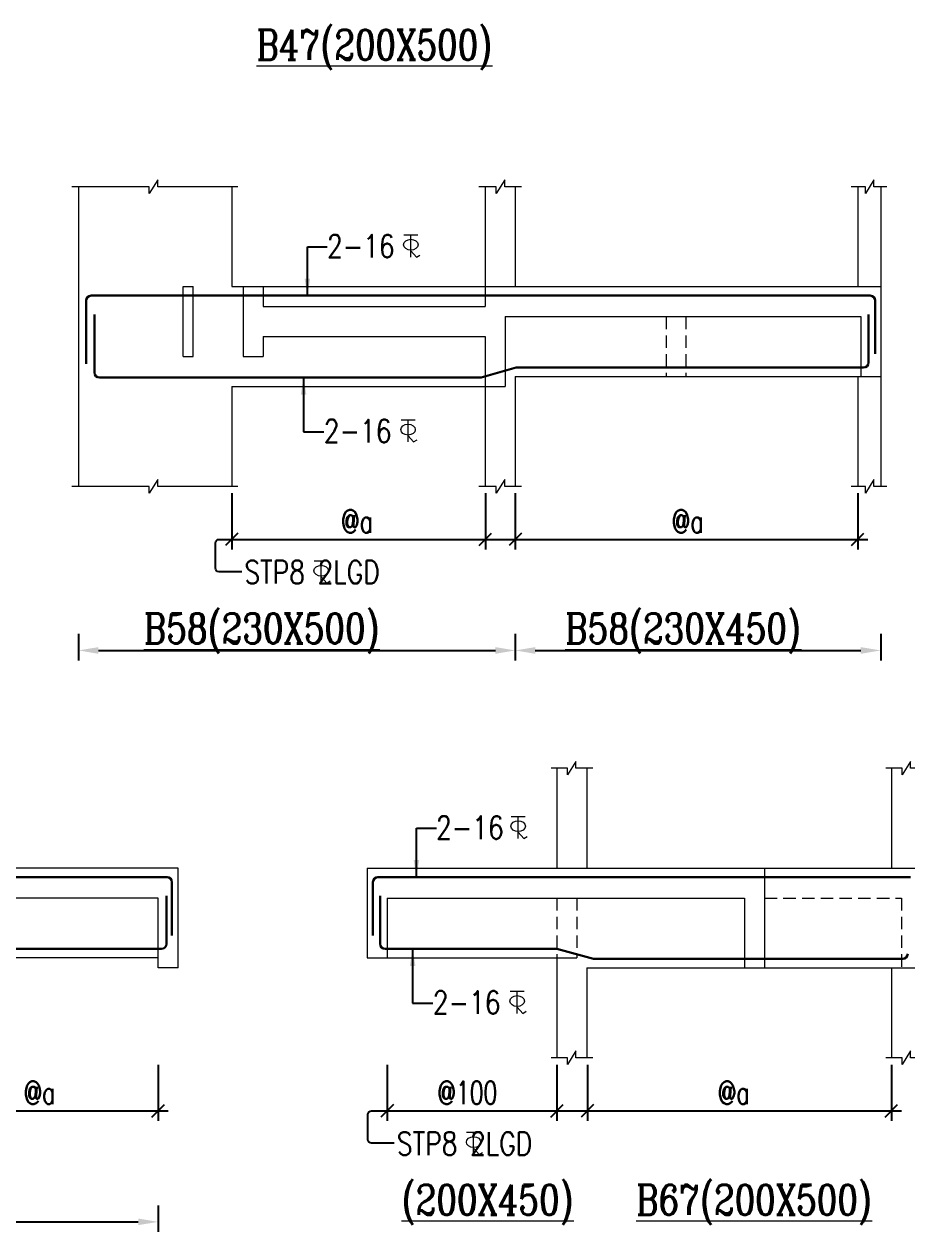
# Model space of a CAD drawing. Header units: millimetres. Extents: x 1255966 to 1543449, y 318653 to 465396.
# Drawn here: x 1492776 to 1501617, y 322791 to 334884 of the extents above; entities that cross this region are included whole.
import ezdxf

# ---------------------------------------------------------------- set-up
doc = ezdxf.new("R2010")
doc.units = ezdxf.units.MM
doc.header["$LTSCALE"] = 500
doc.header["$MEASUREMENT"] = 0
doc.header["$PDMODE"] = 34
doc.linetypes.add('HIDDEN', pattern=[0.375, 0.25, -0.125])
doc.layers.get('Defpoints').update_dxf_attribs({"lineweight": 0})
for name, color, linetype, lineweight in [('BEAM ELE', 2, 'Continuous', 15), ('DIM', 1, 'Continuous', 20), ('TAXT', 3, 'Continuous', 15), ('TEXT', 7, 'Continuous', 13), ('TEXT2', 3, 'Continuous', 15), ('TOWER AREA BEAM..', 3, 'Continuous', 20)]:
    doc.layers.add(name, color=color, linetype=linetype, lineweight=lineweight)
for name, color, linetype in [('D', 10, 'Continuous'), ('ST DIM.', 1, 'Continuous'), ('STEEL', 1, 'Continuous')]:
    doc.layers.add(name, color=color, linetype=linetype)
doc.styles.add('2MM', font='romans.shx', dxfattribs={"width": 0.7})
doc.styles.add('BHTESHT$0$HSCC2', font='romanc.shx')
doc.styles.add('haider', font='romans.shx')
doc.dimstyles.new('SHUIB MOD.', dxfattribs={"dimtxt": 230, "dimasz": 130, "dimexe": 100, "dimexo": 70, "dimgap": 50, "dimtad": 2, "dimdec": 0, "dimzin": 4, "dimdsep": 46, "dimtxsty": '2MM', "dimblk": 'OBLIQUE', "dimcen": 0.09, "dimdle": 100, "dimclrd": 1, "dimclre": 1, "dimclrt": 3, "dimadec": 0, "dimazin": 0, "dimtfac": 1, "dimtdec": 0, "dimtix": 1, "dimtmove": 2, "dimatfit": 3, "dimfxl": 100, "dimtolj": 1, "dimlwd": -1, "dimarcsym": 0})

# ---------------------------------------------------------------- blocks, each defined once
blk = doc.blocks.new('_Oblique')
at = {"color": 0, "linetype": 'ByBlock', "lineweight": -2}
blk.add_line((-0.5, -0.5), (0.5, 0.5), dxfattribs=at)
blk = doc.blocks.new('A$C76682FD6')
at = {"layer": 'TEXT', "color": 3, "ltscale": 0.2}
for p, q in [((143, 219, -1), (2, 219, -1)), ((72, 0, -1), (72, 219, -1)), ((72, 63, -1), (128, 0, -1)), ((128, 0, -1), (162, 21))]:
    blk.add_line(p, q, dxfattribs=at)
blk.add_ellipse((72, 124, -1), major_axis=(72.3, 0), ratio=0.753223, dxfattribs=at)
blk = doc.blocks.new('*D276')
at = {"layer": 'Defpoints', "color": 0, "ltscale": 100, "transparency": 16777216}
for p in [(1494855, 330256, 6), (1497395, 330256, 6), (1497395, 329725)]:
    blk.add_point(p, dxfattribs=at)
at = {"layer": 'ST DIM.', "color": 1, "lineweight": -2, "ltscale": 100, "transparency": 16777216}
for p, q in [((1494855, 330186), (1494855, 329625)), ((1497395, 330186), (1497395, 329625))]:
    blk.add_line(p, q, dxfattribs=at)
at = {"layer": 'ST DIM.', "color": 1, "ltscale": 100, "transparency": 16777216}
blk.add_line((1494755, 329725), (1497495, 329725), dxfattribs=at)
at = {"layer": 'ST DIM.', "color": 1, "ltscale": 100, "transparency": 16777216, "xscale": 125, "yscale": 125, "zscale": 125, "rotation": 180}
blk.add_blockref('_Oblique', (1494855, 329725), dxfattribs=at)
at = {"layer": 'ST DIM.', "color": 1, "ltscale": 100, "transparency": 16777216, "xscale": 125, "yscale": 125, "zscale": 125}
blk.add_blockref('_Oblique', (1497395, 329725), dxfattribs=at)
at = {"layer": 'ST DIM.', "color": 3, "ltscale": 100, "transparency": 16777216, "insert": (1496109, 329906), "char_height": 230, "attachment_point": 5, "style": '2MM'}
blk.add_mtext('\\A1;@a', dxfattribs=at)
blk = doc.blocks.new('*D277')
at = {"layer": 'Defpoints', "color": 0, "ltscale": 100, "transparency": 16777216}
for p in [(1497695, 330256, 6), (1501125, 330256, 6), (1501125, 329725)]:
    blk.add_point(p, dxfattribs=at)
at = {"layer": 'ST DIM.', "color": 1, "lineweight": -2, "ltscale": 100, "transparency": 16777216}
for p, q in [((1497695, 330186), (1497695, 329625)), ((1501125, 330186), (1501125, 329625))]:
    blk.add_line(p, q, dxfattribs=at)
at = {"layer": 'ST DIM.', "color": 1, "ltscale": 100, "transparency": 16777216}
blk.add_line((1497595, 329725), (1501225, 329725), dxfattribs=at)
at = {"layer": 'ST DIM.', "color": 1, "ltscale": 100, "transparency": 16777216, "xscale": 125, "yscale": 125, "zscale": 125, "rotation": 180}
blk.add_blockref('_Oblique', (1497695, 329725), dxfattribs=at)
at = {"layer": 'ST DIM.', "color": 1, "ltscale": 100, "transparency": 16777216, "xscale": 125, "yscale": 125, "zscale": 125}
blk.add_blockref('_Oblique', (1501125, 329725), dxfattribs=at)
at = {"layer": 'ST DIM.', "color": 3, "ltscale": 100, "transparency": 16777216, "insert": (1499421, 329906), "char_height": 230, "attachment_point": 5, "style": '2MM'}
blk.add_mtext('\\A1;@a', dxfattribs=at)
blk = doc.blocks.new('*D278')
at = {"layer": 'Defpoints', "color": 0, "ltscale": 100, "transparency": 16777216}
for p in [(1493320, 328848, 6), (1497695, 328848, 6), (1497695, 328613)]:
    blk.add_point(p, dxfattribs=at)
at = {"layer": 'ST DIM.', "color": 1, "lineweight": -2, "ltscale": 100, "transparency": 16777216}
for p, q in [((1493320, 328778), (1493320, 328513)), ((1497695, 328778), (1497695, 328513))]:
    blk.add_line(p, q, dxfattribs=at)
at = {"layer": 'ST DIM.', "color": 1, "ltscale": 100, "transparency": 16777216}
blk.add_line((1493520, 328613), (1497495, 328613), dxfattribs=at)
for points in [[(1493520, 328646), (1493520, 328579), (1493320, 328613)], [(1497495, 328646), (1497495, 328579), (1497695, 328613)]]:
    blk.add_solid(points, dxfattribs=at)
blk = doc.blocks.new('*D284')
at = {"layer": 'Defpoints', "color": 0, "ltscale": 100, "transparency": 16777216}
for p in [(1496412, 324534, 6), (1498112, 324534, 6), (1498112, 324003)]:
    blk.add_point(p, dxfattribs=at)
at = {"layer": 'ST DIM.', "color": 1, "lineweight": -2, "ltscale": 100, "transparency": 16777216}
for p, q in [((1496412, 324464), (1496412, 323903)), ((1498112, 324464), (1498112, 323903))]:
    blk.add_line(p, q, dxfattribs=at)
at = {"layer": 'ST DIM.', "color": 1, "ltscale": 100, "transparency": 16777216}
blk.add_line((1496312, 324003), (1498212, 324003), dxfattribs=at)
at = {"layer": 'ST DIM.', "color": 1, "ltscale": 100, "transparency": 16777216, "xscale": 125, "yscale": 125, "zscale": 125, "rotation": 180}
blk.add_blockref('_Oblique', (1496412, 324003), dxfattribs=at)
at = {"layer": 'ST DIM.', "color": 1, "ltscale": 100, "transparency": 16777216, "xscale": 125, "yscale": 125, "zscale": 125}
blk.add_blockref('_Oblique', (1498112, 324003), dxfattribs=at)
at = {"layer": 'ST DIM.', "color": 3, "ltscale": 100, "transparency": 16777216, "insert": (1497215, 324184), "char_height": 230, "attachment_point": 5, "style": '2MM'}
blk.add_mtext('\\A1;@100', dxfattribs=at)
blk = doc.blocks.new('*D285')
at = {"layer": 'Defpoints', "color": 0, "ltscale": 100, "transparency": 16777216}
for p in [(1498417, 324534, 6), (1501462, 324534, 6), (1501462, 324003)]:
    blk.add_point(p, dxfattribs=at)
at = {"layer": 'ST DIM.', "color": 1, "lineweight": -2, "ltscale": 100, "transparency": 16777216}
for p, q in [((1498417, 324464), (1498417, 323903)), ((1501462, 324464), (1501462, 323903))]:
    blk.add_line(p, q, dxfattribs=at)
at = {"layer": 'ST DIM.', "color": 1, "ltscale": 100, "transparency": 16777216}
blk.add_line((1498317, 324003), (1501562, 324003), dxfattribs=at)
at = {"layer": 'ST DIM.', "color": 1, "ltscale": 100, "transparency": 16777216, "xscale": 125, "yscale": 125, "zscale": 125, "rotation": 180}
blk.add_blockref('_Oblique', (1498417, 324003), dxfattribs=at)
at = {"layer": 'ST DIM.', "color": 1, "ltscale": 100, "transparency": 16777216, "xscale": 125, "yscale": 125, "zscale": 125}
blk.add_blockref('_Oblique', (1501462, 324003), dxfattribs=at)
at = {"layer": 'ST DIM.', "color": 3, "ltscale": 100, "transparency": 16777216, "insert": (1499882, 324184), "char_height": 230, "attachment_point": 5, "style": '2MM'}
blk.add_mtext('\\A1;@a', dxfattribs=at)
blk = doc.blocks.new('*D299')
at = {"layer": 'Defpoints', "color": 0, "ltscale": 100, "transparency": 16777216}
for p in [(1497695, 328848, 6), (1501355, 328848, 6), (1501355, 328613)]:
    blk.add_point(p, dxfattribs=at)
at = {"layer": 'ST DIM.', "color": 1, "lineweight": -2, "ltscale": 100, "transparency": 16777216}
for p, q in [((1497695, 328778), (1497695, 328513)), ((1501355, 328778), (1501355, 328513))]:
    blk.add_line(p, q, dxfattribs=at)
at = {"layer": 'ST DIM.', "color": 1, "ltscale": 100, "transparency": 16777216}
blk.add_line((1497895, 328613), (1501155, 328613), dxfattribs=at)
for points in [[(1497895, 328646), (1497895, 328579), (1497695, 328613)], [(1501155, 328646), (1501155, 328579), (1501355, 328613)]]:
    blk.add_solid(points, dxfattribs=at)
blk = doc.blocks.new('*D309')
at = {"layer": 'Defpoints', "color": 0, "ltscale": 100, "transparency": 16777216}
for p in [(1490868, 324534, 6), (1494118, 324534, 6), (1494118, 324003)]:
    blk.add_point(p, dxfattribs=at)
at = {"layer": 'ST DIM.', "color": 1, "lineweight": -2, "ltscale": 100, "transparency": 16777216}
for p, q in [((1490868, 324464), (1490868, 323903)), ((1494118, 324464), (1494118, 323903))]:
    blk.add_line(p, q, dxfattribs=at)
at = {"layer": 'ST DIM.', "color": 1, "ltscale": 100, "transparency": 16777216}
blk.add_line((1490768, 324003), (1494218, 324003), dxfattribs=at)
at = {"layer": 'ST DIM.', "color": 1, "ltscale": 100, "transparency": 16777216, "xscale": 125, "yscale": 125, "zscale": 125, "rotation": 180}
blk.add_blockref('_Oblique', (1490868, 324003), dxfattribs=at)
at = {"layer": 'ST DIM.', "color": 1, "ltscale": 100, "transparency": 16777216, "xscale": 125, "yscale": 125, "zscale": 125}
blk.add_blockref('_Oblique', (1494118, 324003), dxfattribs=at)
at = {"layer": 'ST DIM.', "color": 3, "ltscale": 100, "transparency": 16777216, "insert": (1492929, 324184), "char_height": 230, "attachment_point": 5, "style": '2MM'}
blk.add_mtext('\\A1;@a', dxfattribs=at)
blk = doc.blocks.new('*D314')
at = {"layer": 'Defpoints', "color": 0, "ltscale": 100, "transparency": 16777216}
for p in [(1488668, 323126, 3), (1494118, 323126, 6), (1494118, 322891)]:
    blk.add_point(p, dxfattribs=at)
at = {"layer": 'ST DIM.', "color": 1, "lineweight": -2, "ltscale": 100, "transparency": 16777216}
for p, q in [((1488668, 323056), (1488668, 322791)), ((1494118, 323056), (1494118, 322791))]:
    blk.add_line(p, q, dxfattribs=at)
at = {"layer": 'ST DIM.', "color": 1, "ltscale": 100, "transparency": 16777216}
blk.add_line((1488868, 322891), (1493918, 322891), dxfattribs=at)
for points in [[(1488868, 322924), (1488868, 322858), (1488668, 322891)], [(1493918, 322924), (1493918, 322858), (1494118, 322891)]]:
    blk.add_solid(points, dxfattribs=at)

msp = doc.modelspace()

# ---------------------------------------------------------------- linework, layer by layer
at = {"layer": 'BEAM ELE', "color": 3}
for points in [[(1494917.2, 333255.6), (1494113, 333255.6), (1494113, 333324.2), (1494028.4, 333187.6), (1494028.4, 333255.6), (1493253.5, 333255.6)], [(1497757.4, 333255.6), (1497588.5, 333255.6), (1497588.5, 333324.2), (1497503.9, 333187.6), (1497503.9, 333255.6), (1497328.6, 333255.6)], [(1501417.4, 333255.6), (1501285.7, 333255.6), (1501285.7, 333324.2), (1501201.1, 333187.6), (1501201.1, 333255.6), (1501058.6, 333255.6)], [(1494917.2, 330255.6), (1494113, 330255.6), (1494113, 330324.2), (1494028.4, 330187.6), (1494028.4, 330255.6), (1493253.5, 330255.6)], [(1497757.4, 330255.6), (1497588.5, 330255.6), (1497588.5, 330324.2), (1497503.9, 330187.6), (1497503.9, 330255.6), (1497328.6, 330255.6)], [(1501417.4, 330255.6), (1501285.7, 330255.6), (1501285.7, 330324.2), (1501201.1, 330187.6), (1501201.1, 330255.6), (1501058.6, 330255.6)], [(1498472.4, 327433.7), (1498302.7, 327433.7), (1498302.7, 327502.3), (1498218.2, 327365.6), (1498218.2, 327433.7), (1498055.6, 327433.7)], [(1501822.4, 327433.7), (1501652.7, 327433.7), (1501652.7, 327502.3), (1501568.2, 327365.6), (1501568.2, 327433.7), (1501405.6, 327433.7)], [(1498472.4, 324533.7), (1498302.7, 324533.7), (1498302.7, 324602.3), (1498218.2, 324465.6), (1498218.2, 324533.7), (1498055.6, 324533.7)], [(1501822.4, 324533.7), (1501652.7, 324533.7), (1501652.7, 324602.3), (1501568.2, 324465.6), (1501568.2, 324533.7), (1501405.6, 324533.7)]]:
    msp.add_lwpolyline(points, dxfattribs=at)
at = {"layer": 'ST DIM.', "elevation": -2.7}
for points in [[(1494955.8, 329399.9), (1494727.5, 329399.9, -0.4142136), (1494691.7, 329435.7), (1494691.7, 329689.3, -0.4142136), (1494727.5, 329725.1), (1499483.2, 329725.1)], [(1496482.8, 323678), (1496254.5, 323678, -0.4142136), (1496218.7, 323713.8), (1496218.7, 323967.4, -0.4142136), (1496254.5, 324003.1), (1500012.5, 324003.1)]]:
    msp.add_lwpolyline(points, format="xyb", dxfattribs=at)
at = {"layer": 'STEEL', "color": 4, "lineweight": 30, "ltscale": 10}
for p, q in [((1493396.8, 331481.9, -186.5), (1493396.8, 332115.6, -186.5)), ((1493446.8, 332165.6, -140.7), (1501249.5, 332165.6, -2346141.3)), ((1501299.3, 331581.9, -186.5), (1501299.3, 332115.6, -186.5)), ((1493480.4, 331395.6, -599978), (1493480.4, 331976.6, -599978)), ((1501233.4, 331495.6, -599978), (1501233.4, 331976.6, -599978)), ((1497353.9, 331345.6), (1497703.9, 331445.6, -1844992.1)), ((1497703.9, 331445.6, -1844992.1), (1501183.4, 331445.6, -2883032.6)), ((1493530.4, 331345.6, -599942.4), (1497353.9, 331345.6, -1752765.7)), ((1480137.6, 326343.7, -140.7), (1494206.4, 326343.7, -2168359.1)), ((1494256.4, 325759.9, -186.5), (1494256.4, 326293.7, -186.5)), ((1496269.6, 325759.9, -186.5), (1496269.6, 326293.7, -186.5)), ((1496319.6, 326343.7, -140.7), (1501653.4, 326343.7, -2346141.3)), ((1494200.8, 325673.7, -599978), (1494200.8, 326154.7, -599978)), ((1496341.8, 325673.7, -599978), (1496341.8, 326154.7, -599978)), ((1488785, 325623.7, -1949294.3), (1494150.8, 325623.7, -2711721.7)), ((1496391.8, 325623.7, -599942.4), (1498111.8, 325623.7, -1357560.2)), ((1498111.8, 325623.7), (1498478.7, 325523.7, -1519139.5)), ((1498478.7, 325523.7, -1519139.5), (1501575.1, 325523.7, -2883032.6))]:
    msp.add_line(p, q, dxfattribs=at)
for centre, start, end in [((1493446.8, 332115.6, -186.5), 90, 180), ((1501249.3, 332115.6, -186.5), 0, 90), ((1501183.4, 331495.6, -599978), 270, 0), ((1493530.4, 331395.6, -599978), 180, 270), ((1494206.4, 326293.7, -186.5), 0, 90), ((1496319.6, 326293.7, -186.5), 90, 180), ((1494150.8, 325673.7, -599978), 270, 0), ((1496391.8, 325673.7, -599978), 180, 270), ((1501575.1, 325573.7, -599978), 270, 0)]:
    msp.add_arc(centre, 50, start, end, dxfattribs=at)
at = {"layer": 'TOWER AREA BEAM..'}
for p, q in [((1493319.5, 333255.6), (1493319.5, 330255.6)), ((1494854.5, 333255.6), (1494854.5, 332255.6)), ((1497394.7, 333255.6), (1497394.7, 332255.6)), ((1497694.7, 333255.6), (1497694.7, 332255.6)), ((1501124.7, 333255.6), (1501124.7, 332255.6)), ((1501354.7, 333255.6), (1501354.7, 332255.6)), ((1494369.7, 332255.6), (1494469.7, 332255.6)), ((1494369.7, 331555.6), (1494369.7, 332255.6)), ((1494469.7, 331555.6), (1494469.7, 332255.6)), ((1494854.5, 332255.6), (1501354.7, 332255.6)), ((1494969.7, 332255.6), (1494969.7, 331555.6)), ((1495169.7, 332255.6), (1495169.7, 332055.6)), ((1497394.7, 332255.6), (1497394.7, 332055.6)), ((1501354.7, 332255.6), (1501354.7, 331355.6)), ((1495169.7, 332055.6), (1497394.7, 332055.6)), ((1497594.7, 331955.6), (1497594.7, 331255.6)), ((1497594.7, 331955.6), (1501154.7, 331955.6)), ((1501154.7, 331955.6), (1501154.7, 331355.6)), ((1495169.7, 331755.6), (1497394.7, 331755.6)), ((1495169.7, 331755.6), (1495169.7, 331555.6)), ((1497394.7, 331755.6), (1497394.7, 331255.6)), ((1494369.7, 331555.6), (1494469.7, 331555.6)), ((1494969.7, 331555.6), (1495169.7, 331555.6)), ((1497694.7, 331355.6), (1497694.7, 330255.6)), ((1497694.7, 331355.6), (1501354.7, 331355.6)), ((1501124.7, 331355.6), (1501124.7, 330255.6)), ((1501354.7, 331355.6), (1501354.7, 330255.6)), ((1494854.5, 331255.6), (1494854.5, 330255.6)), ((1494854.5, 331255.6), (1497594.7, 331255.6)), ((1497394.7, 331255.6), (1497394.7, 330255.6)), ((1498111.8, 327433.7), (1498111.8, 326433.7)), ((1498411.8, 327433.7), (1498411.8, 326433.7)), ((1501461.8, 327433.7), (1501461.8, 326433.7)), ((1494317.7, 326433.7), (1487282.7, 326433.7)), ((1494317.7, 325433.7), (1494317.7, 326433.7)), ((1496211.8, 326433.7), (1501761.8, 326433.7)), ((1496211.8, 326433.7), (1496211.8, 325533.7)), ((1500191.8, 326433.7), (1500191.8, 325433.7)), ((1494117.7, 326133.7), (1490867.7, 326133.7)), ((1494117.7, 325433.7), (1494117.7, 326133.7)), ((1496411.8, 326133.7), (1496411.8, 325533.7)), ((1496411.8, 326133.7), (1499991.8, 326133.7)), ((1499991.8, 326133.7), (1499991.8, 325433.7)), ((1494117.7, 325533.7), (1488767.7, 325533.7)), ((1494317.7, 325433.7), (1494117.7, 325433.7)), ((1496211.8, 325533.7), (1498311.8, 325533.7)), ((1498111.8, 325533.7), (1498111.8, 324533.7)), ((1498411.8, 325433.7), (1498411.8, 324533.7)), ((1498411.8, 325433.7), (1501761.8, 325433.7)), ((1501461.8, 325433.7), (1501461.8, 324533.7))]:
    msp.add_line(p, q, dxfattribs=at)
at = {"layer": 'TOWER AREA BEAM..', "linetype": 'HIDDEN'}
for p, q in [((1499204.7, 331955.6), (1499204.7, 331355.6)), ((1499404.7, 331955.6), (1499404.7, 331355.6)), ((1498111.8, 326133.7), (1498111.8, 325533.7)), ((1498311.8, 326133.7), (1498311.8, 325533.7)), ((1500191.8, 326133.7), (1501561.8, 326133.7)), ((1501561.8, 326133.7), (1501561.8, 325433.7))]:
    msp.add_line(p, q, dxfattribs=at)

# ---------------------------------------------------------------- block references
at = {"layer": 'DIM', "lineweight": 0}
for p in [(1496576.8, 332551.1, -22512), (1496549, 330700.3, -599957.5), (1495678.3, 329287.2, -2.2), (1497651.6, 326729.2, -22512), (1497641.3, 324978.3, -599957.5), (1497205.3, 323565.3, -2.2)]:
    msp.add_blockref('A$C76682FD6', p, dxfattribs=at)

# ---------------------------------------------------------------- texts
at = {"layer": 'TAXT', "style": 'BHTESHT$0$HSCC2', "width": 0.8}
for s, p in [('%%UB47(200X500)', (1495101.7, 334526.9, 1175946.7)), ('%%UB58(230X500)', (1493973.8, 328683.7, 1175946.7)), ('%%UB58(230X450)', (1498194.2, 328683.7, 1175946.7)), ('%%U(200X450)', (1496554.7, 322961.8, 1175946.7)), ('%%UB67(200X500)', (1498904.4, 322961.8, 1175946.7))]:
    msp.add_text(s, height=300, dxfattribs=at).set_placement(p)
at = {"layer": 'TEXT2', "color": 3, "style": 'haider', "width": 0.8}
for s, p in [('2-16', (1495808.8, 332546, -22512.8)), ('2-16', (1495776.7, 330695.1, 1197983.4)), ('STP8 2LGD', (1494981.6, 329282, -3)), ('2-16', (1496901.1, 326724, -22512.8)), ('2-16', (1496869, 324973.2, 1197983.4)), ('STP8 2LGD', (1496508.6, 323560.1, -3))]:
    msp.add_text(s, height=230, dxfattribs=at).set_placement(p)

# ---------------------------------------------------------------- dimensions: what is measured, and where the dimension line sits
at = {"layer": 'ST DIM.', "ltscale": 100}
for base, p1, p2, text, override, picture, middle in [((1497394.7, 329725.1, -6.3), (1494854.5, 330255.6), (1497394.7, 330255.6), '@a', {"dimasz": 125}, '*D276', (1496109.4, 329905.5, -6.3)), ((1501124.7, 329725.1, -6.3), (1497694.7, 330255.6), (1501124.7, 330255.6), '@a', {"dimasz": 125}, '*D277', (1499421, 329905.5, -6.3)), ((1497694.7, 328612.8, -6.3), (1493319.5, 328847.9), (1497694.7, 328847.9), ' ', {"dimasz": 200, "dimsah": 1}, '*D278', (1499949.9, 328793.3, -6.3)), ((1501354.7, 328612.8, -6.3), (1497694.7, 328847.9), (1501354.7, 328847.9), ' ', {"dimasz": 200, "dimsah": 1}, '*D299', (1503826.8, 328893.3, -6.3)), ((1494117.7, 324003.1, -6.3), (1490867.7, 324533.7), (1494117.7, 324533.7), '@a', {"dimasz": 125}, '*D309', (1492928.5, 324183.6, -6.3)), ((1498111.8, 324003.1, -6.3), (1496411.8, 324533.7), (1498111.8, 324533.7), '@100', {"dimasz": 125}, '*D284', (1497214.5, 324183.6, -6.3)), ((1501461.8, 324003.1, -6.3), (1498417.3, 324533.7), (1501461.8, 324533.7), '@a', {"dimasz": 125}, '*D285', (1499881.9, 324183.6, -6.3)), ((1494117.7, 322890.9, -2.7), (1488667.7, 323126), (1494117.7, 323126, 3.6), ' ', {"dimasz": 200, "dimsah": 1}, '*D314', (1498822.2, 323071.4, -2.7))]:
    dim = msp.add_linear_dim(base=base, p1=p1, p2=p2, text=text, dimstyle='SHUIB MOD.', override=override, dxfattribs=at)
    dim.commit()
    dim.dimension.update_dxf_attribs({"geometry": picture, "text_midpoint": middle, "dimtype": 160})

# ---------------------------------------------------------------- leaders
at = {"layer": 'D', "linetype": 'Continuous'}
for points in [[(1495612.1, 332165.6, -4484638.2), (1495612.1, 332655.6, -4484638.2), (1495812.1, 332655.6, -4484638.2)], [(1495574.3, 331345.6, -5062083.7), (1495574.3, 330802.8, -5062083.7), (1495776.3, 330802.8, -5062083.7)], [(1496704.4, 326343.7, -4484638.2), (1496704.4, 326833.7, -4484638.2), (1496904.4, 326833.7, -4484638.2)], [(1496666.6, 325623.7, -5062083.7), (1496666.6, 325080.9, -5062083.7), (1496868.6, 325080.9, -5062083.7)]]:
    msp.add_leader(points, dimstyle='SHUIB MOD.', override={"dimasz": 170, "dimtad": 0}, dxfattribs=at)

doc.saveas('drawing.dxf')
